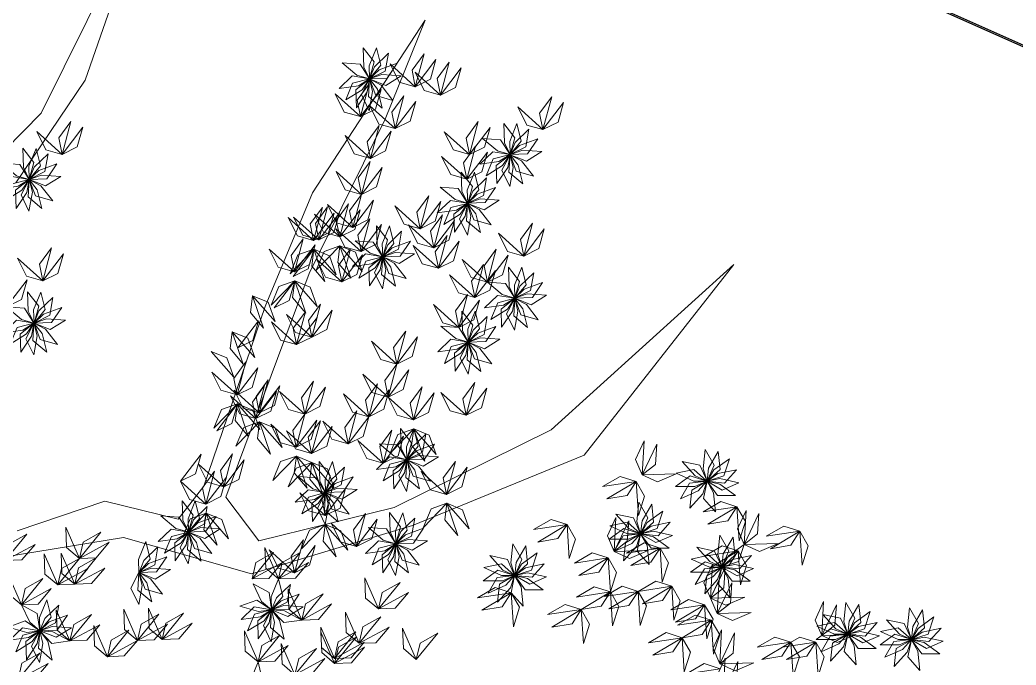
# Model space of a CAD drawing. Header units: inches. Extents: x -173 to 14008, y -3334 to 10368.
# Drawn here: x 12368.6 to 12544.1, y 772.5 to 886.1 of the extents above; entities that cross this region are included whole.
import ezdxf

# ---------------------------------------------------------------- set-up
doc = ezdxf.new("R2010")
doc.units = ezdxf.units.IN
doc.header["$MEASUREMENT"] = 0
doc.layers.add('ARREDAMENTO', color=8, linetype='Continuous', lineweight=18)

msp = doc.modelspace()

# ---------------------------------------------------------------- linework, layer by layer
for points in [[(11367.7, -783.69), (13194.92, -1596.86), (14008.1, 230.36), (12180.87, 1043.54)], [(11367.83, -783.39), (13194.92, -1596.86), (14008.4, 230.23), (12181.31, 1043.7)]]:
    msp.add_lwpolyline(points, close=True)
at = {"layer": 'ARREDAMENTO', "linetype": 'Continuous', "lineweight": 0}
for points in [[(12367.9, 857.37), (12380.08, 875.47), (12387.73, 897.42), (12386.38, 914.18), (12384.52, 894.19), (12372.36, 869.64), (12362.73, 859.93)], [(12362.35, 790.94), (12386.83, 794.9), (12409.42, 788.54), (12437.76, 797.03), (12468.02, 809.4), (12494.33, 843.02), (12462.2, 813.89), (12434.53, 800.24), (12410.69, 794.35), (12404.86, 802.06), (12419.54, 841.45), (12432.97, 868.58), (12440, 886.02), (12420.13, 855.64), (12411.82, 835.62), (12400.98, 803.98), (12396.49, 798.16), (12383.58, 801.33), (12368.13, 796.12)]]:
    msp.add_lwpolyline(points, dxfattribs=at)
at = {"layer": 'ARREDAMENTO', "lineweight": 0}
for points in [[(12429.07, 881.19), (12429.19, 877.79), (12430.19, 875.71), (12431.02, 878.68), (12429.07, 881.19)], [(12431.4, 881.18), (12430.12, 878.01), (12430.19, 875.71), (12432.16, 878.09), (12431.4, 881.18)], [(12433.52, 880.21), (12431.07, 877.84), (12430.2, 875.71), (12432.96, 877.08), (12433.52, 880.21)], [(12438.25, 874.32), (12437.67, 877.23), (12439.8, 880.12), (12438.25, 874.32)], [(12438.25, 874.32), (12440.91, 875.65), (12441.88, 879.1), (12438.25, 874.32)], [(12425.36, 878.54), (12427.97, 876.35), (12430.18, 875.71), (12428.53, 878.31), (12425.36, 878.54)], [(12435.06, 878.47), (12431.86, 877.3), (12430.2, 875.7), (12433.28, 875.83), (12435.06, 878.47)], [(12438.25, 874.32), (12435.4, 875.13), (12433.8, 878.34), (12438.25, 874.32)], [(12442.68, 872.84), (12442.1, 875.75), (12444.22, 878.64), (12442.68, 872.84)], [(12442.68, 872.84), (12445.33, 874.17), (12446.31, 877.62), (12442.68, 872.84)], [(12424.84, 874.01), (12428.22, 874.49), (12430.18, 875.7), (12427.14, 876.22), (12424.84, 874.01)], [(12425.99, 871.99), (12428.88, 873.79), (12430.18, 875.7), (12427.19, 874.93), (12425.99, 871.99)], [(12427.87, 870.6), (12429.77, 873.43), (12430.18, 875.7), (12427.76, 873.78), (12427.87, 870.6)], [(12430.14, 870.1), (12430.73, 873.45), (12430.18, 875.69), (12428.75, 872.96), (12430.14, 870.1)], [(12432.43, 870.56), (12431.6, 873.87), (12430.19, 875.69), (12429.99, 872.61), (12432.43, 870.56)], [(12434.32, 871.92), (12432.22, 874.6), (12430.19, 875.69), (12431.27, 872.8), (12434.32, 871.92)], [(12435.77, 876.24), (12432.37, 876.48), (12430.2, 875.7), (12433.06, 874.56), (12435.77, 876.24)], [(12442.68, 872.84), (12439.83, 873.65), (12438.23, 876.86), (12442.68, 872.84)], [(12428.6, 869.05), (12428.02, 871.96), (12430.14, 874.85), (12428.6, 869.05)], [(12428.6, 869.05), (12431.26, 870.37), (12432.23, 873.82), (12428.6, 869.05)], [(12428.6, 869.05), (12425.75, 869.86), (12424.15, 873.07), (12428.6, 869.05)], [(12434.68, 866.94), (12434.1, 869.85), (12436.23, 872.74), (12434.68, 866.94)], [(12460.74, 866.77), (12460.15, 869.67), (12462.28, 872.56), (12460.74, 866.77)], [(12434.68, 866.94), (12431.83, 867.75), (12430.23, 870.96), (12434.68, 866.94)], [(12434.68, 866.94), (12437.34, 868.26), (12438.32, 871.72), (12434.68, 866.94)], [(12460.74, 866.77), (12457.88, 867.57), (12456.28, 870.78), (12460.74, 866.77)], [(12460.74, 866.77), (12463.39, 868.09), (12464.37, 871.54), (12460.74, 866.77)], [(12376.05, 862.4), (12375.47, 865.3), (12377.59, 868.19), (12376.05, 862.4)], [(12376.05, 862.4), (12378.71, 863.72), (12379.68, 867.17), (12376.05, 862.4)], [(12430.34, 861.7), (12429.76, 864.61), (12431.89, 867.5), (12430.34, 861.7)], [(12447.81, 862.37), (12447.22, 865.28), (12449.35, 868.17), (12447.81, 862.37)], [(12447.81, 862.37), (12450.46, 863.69), (12451.44, 867.15), (12447.81, 862.37)], [(12453.82, 867.85), (12453.94, 864.44), (12454.94, 862.37), (12455.77, 865.34), (12453.82, 867.85)], [(12456.15, 867.83), (12454.87, 864.67), (12454.94, 862.36), (12456.91, 864.74), (12456.15, 867.83)], [(12458.27, 866.86), (12455.82, 864.5), (12454.95, 862.36), (12457.71, 863.73), (12458.27, 866.86)], [(12376.05, 862.4), (12373.2, 863.2), (12371.6, 866.42), (12376.05, 862.4)], [(12430.34, 861.7), (12427.49, 862.51), (12425.89, 865.72), (12430.34, 861.7)], [(12430.34, 861.7), (12433, 863.02), (12433.97, 866.48), (12430.34, 861.7)], [(12447.81, 862.37), (12444.96, 863.18), (12443.36, 866.39), (12447.81, 862.37)], [(12450.11, 865.2), (12452.72, 863.01), (12454.93, 862.37), (12453.28, 864.97), (12450.11, 865.2)], [(12459.81, 865.12), (12456.61, 863.95), (12454.95, 862.36), (12458.03, 862.49), (12459.81, 865.12)], [(12369.13, 863.48), (12369.25, 860.08), (12370.26, 858), (12371.09, 860.97), (12369.13, 863.48)], [(12371.46, 863.46), (12370.19, 860.3), (12370.26, 858), (12372.23, 860.37), (12371.46, 863.46)], [(12447.33, 858.02), (12446.75, 860.93), (12448.87, 863.82), (12447.33, 858.02)], [(12373.59, 862.5), (12371.13, 860.13), (12370.26, 857.99), (12373.03, 859.37), (12373.59, 862.5)], [(12447.33, 858.02), (12444.48, 858.83), (12442.88, 862.04), (12447.33, 858.02)], [(12447.33, 858.02), (12449.98, 859.34), (12450.96, 862.8), (12447.33, 858.02)], [(12449.59, 860.67), (12452.97, 861.14), (12454.93, 862.36), (12451.89, 862.87), (12449.59, 860.67)], [(12450.74, 858.64), (12453.63, 860.45), (12454.93, 862.36), (12451.94, 861.59), (12450.74, 858.64)], [(12452.62, 857.26), (12454.52, 860.08), (12454.93, 862.35), (12452.51, 860.44), (12452.62, 857.26)], [(12454.89, 856.75), (12455.48, 860.11), (12454.93, 862.35), (12453.5, 859.62), (12454.89, 856.75)], [(12457.18, 857.22), (12456.35, 860.53), (12454.94, 862.35), (12454.74, 859.27), (12457.18, 857.22)], [(12459.07, 858.57), (12456.97, 861.26), (12454.94, 862.35), (12456.02, 859.46), (12459.07, 858.57)], [(12460.52, 862.9), (12457.12, 863.14), (12454.95, 862.35), (12457.81, 861.22), (12460.52, 862.9)], [(12365.42, 860.83), (12368.03, 858.64), (12370.25, 858), (12368.6, 860.6), (12365.42, 860.83)], [(12375.13, 860.75), (12371.93, 859.59), (12370.26, 857.99), (12373.35, 858.12), (12375.13, 860.75)], [(12428.78, 855.34), (12428.19, 858.25), (12430.32, 861.14), (12428.78, 855.34)], [(12428.78, 855.34), (12431.43, 856.66), (12432.41, 860.11), (12428.78, 855.34)], [(12364.91, 856.3), (12368.29, 856.78), (12370.25, 857.99), (12367.2, 858.51), (12364.91, 856.3)], [(12366.06, 854.27), (12368.95, 856.08), (12370.25, 857.99), (12367.26, 857.22), (12366.06, 854.27)], [(12367.93, 852.89), (12369.84, 855.71), (12370.25, 857.98), (12367.83, 856.07), (12367.93, 852.89)], [(12370.21, 852.39), (12370.8, 855.74), (12370.25, 857.98), (12368.82, 855.25), (12370.21, 852.39)], [(12372.49, 852.85), (12371.67, 856.16), (12370.25, 857.98), (12370.06, 854.9), (12372.49, 852.85)], [(12375.83, 858.53), (12372.43, 858.77), (12370.26, 857.99), (12373.13, 856.85), (12375.83, 858.53)], [(12374.39, 854.21), (12372.29, 856.89), (12370.26, 857.98), (12371.33, 855.09), (12374.39, 854.21)], [(12428.78, 855.34), (12425.92, 856.15), (12424.32, 859.36), (12428.78, 855.34)], [(12446.35, 859.28), (12446.47, 855.87), (12447.48, 853.79), (12448.31, 856.76), (12446.35, 859.28)], [(12448.69, 859.26), (12447.41, 856.1), (12447.48, 853.79), (12449.45, 856.17), (12448.69, 859.26)], [(12450.81, 858.29), (12448.36, 855.93), (12447.48, 853.79), (12450.25, 855.16), (12450.81, 858.29)], [(12442.64, 856.63), (12445.26, 854.44), (12447.47, 853.79), (12445.82, 856.4), (12442.64, 856.63)], [(12452.35, 856.55), (12449.15, 855.38), (12447.48, 853.79), (12450.57, 853.91), (12452.35, 856.55)], [(12427.23, 849.54), (12426.65, 852.45), (12428.78, 855.34), (12427.23, 849.54)], [(12439.12, 849.3), (12438.53, 852.21), (12440.66, 855.1), (12439.12, 849.3)], [(12453.05, 854.33), (12449.65, 854.56), (12447.48, 853.78), (12450.35, 852.65), (12453.05, 854.33)], [(12420.33, 847.25), (12419.75, 850.16), (12421.88, 853.05), (12420.33, 847.25)], [(12421.27, 847.34), (12420.69, 850.25), (12422.81, 853.14), (12421.27, 847.34)], [(12427.23, 849.54), (12424.38, 850.35), (12422.78, 853.56), (12427.23, 849.54)], [(12424.93, 847.87), (12424.34, 850.78), (12426.47, 853.67), (12424.93, 847.87)], [(12427.23, 849.54), (12429.89, 850.86), (12430.86, 854.32), (12427.23, 849.54)], [(12439.12, 849.3), (12436.26, 850.11), (12434.67, 853.32), (12439.12, 849.3)], [(12439.12, 849.3), (12441.77, 850.62), (12442.75, 854.08), (12439.12, 849.3)], [(12442.13, 852.1), (12445.51, 852.57), (12447.47, 853.79), (12444.43, 854.3), (12442.13, 852.1)], [(12443.28, 850.07), (12446.17, 851.88), (12447.47, 853.78), (12444.48, 853.02), (12443.28, 850.07)], [(12445.15, 848.68), (12447.06, 851.51), (12447.47, 853.78), (12445.05, 851.86), (12445.15, 848.68)], [(12447.43, 848.18), (12448.02, 851.54), (12447.47, 853.78), (12446.04, 851.04), (12447.43, 848.18)], [(12449.71, 848.65), (12448.89, 851.95), (12447.47, 853.78), (12447.28, 850.7), (12449.71, 848.65)], [(12451.61, 850), (12449.51, 852.69), (12447.48, 853.78), (12448.55, 850.89), (12451.61, 850)], [(12420.33, 847.25), (12417.48, 848.06), (12415.88, 851.27), (12420.33, 847.25)], [(12421.27, 847.34), (12418.42, 848.15), (12416.82, 851.36), (12421.27, 847.34)], [(12420.33, 847.25), (12422.99, 848.57), (12423.96, 852.02), (12420.33, 847.25)], [(12424.93, 847.87), (12422.08, 848.68), (12420.48, 851.89), (12424.93, 847.87)], [(12421.27, 847.34), (12423.92, 848.66), (12424.9, 852.11), (12421.27, 847.34)], [(12424.93, 847.87), (12427.58, 849.19), (12428.56, 852.65), (12424.93, 847.87)], [(12428.69, 845.27), (12428.11, 848.18), (12430.24, 851.07), (12428.69, 845.27)], [(12441.51, 845.97), (12440.92, 848.87), (12443.05, 851.76), (12441.51, 845.97)], [(12428.69, 845.27), (12425.84, 846.08), (12424.24, 849.29), (12428.69, 845.27)], [(12428.69, 845.27), (12431.35, 846.59), (12432.32, 850.05), (12428.69, 845.27)], [(12431.39, 849.84), (12431.51, 846.44), (12432.51, 844.36), (12433.34, 847.33), (12431.39, 849.84)], [(12433.72, 849.82), (12432.44, 846.66), (12432.51, 844.36), (12434.48, 846.73), (12433.72, 849.82)], [(12441.51, 845.97), (12438.65, 846.77), (12437.05, 849.99), (12441.51, 845.97)], [(12441.51, 845.97), (12444.16, 847.29), (12445.14, 850.74), (12441.51, 845.97)], [(12457.34, 844.5), (12456.75, 847.4), (12458.88, 850.29), (12457.34, 844.5)], [(12457.34, 844.5), (12459.99, 845.82), (12460.97, 849.27), (12457.34, 844.5)], [(12416.97, 841.71), (12416.39, 844.62), (12418.51, 847.51), (12416.97, 841.71)], [(12416.97, 841.71), (12416.39, 844.62), (12418.51, 847.51), (12416.97, 841.71)], [(12435.84, 848.86), (12433.39, 846.49), (12432.52, 844.35), (12435.28, 845.73), (12435.84, 848.86)], [(12442.33, 842.34), (12441.74, 845.25), (12443.87, 848.14), (12442.33, 842.34)], [(12457.34, 844.5), (12454.49, 845.3), (12452.89, 848.52), (12457.34, 844.5)], [(12372.65, 840.13), (12372.07, 843.04), (12374.2, 845.93), (12372.65, 840.13)], [(12416.97, 841.71), (12414.12, 842.52), (12412.52, 845.73), (12416.97, 841.71)], [(12416.97, 841.71), (12414.12, 842.52), (12412.52, 845.73), (12416.97, 841.71)], [(12420.39, 845.68), (12417.59, 844.69), (12416.21, 841.38), (12420.39, 845.68)], [(12416.76, 840.91), (12419.41, 842.23), (12420.39, 845.68), (12416.76, 840.91)], [(12416.97, 841.71), (12419.62, 843.03), (12420.6, 846.48), (12416.97, 841.71)], [(12416.97, 841.71), (12419.62, 843.03), (12420.6, 846.48), (12416.97, 841.71)], [(12420.39, 845.68), (12420, 842.74), (12422.31, 840), (12420.39, 845.68)], [(12420.39, 845.68), (12423.12, 844.54), (12424.33, 841.16), (12420.39, 845.68)], [(12424.98, 846.31), (12422.19, 845.31), (12420.81, 842), (12424.98, 846.31)], [(12424.98, 846.31), (12424.59, 843.37), (12426.91, 840.63), (12424.98, 846.31)], [(12425.3, 839.94), (12424.72, 842.85), (12426.84, 845.74), (12425.3, 839.94)], [(12424.98, 846.31), (12427.72, 845.17), (12428.92, 841.79), (12424.98, 846.31)], [(12427.68, 847.19), (12430.29, 845), (12432.5, 844.36), (12430.85, 846.96), (12427.68, 847.19)], [(12437.38, 847.11), (12434.18, 845.95), (12432.52, 844.35), (12435.6, 844.48), (12437.38, 847.11)], [(12442.33, 842.34), (12439.47, 843.15), (12437.87, 846.36), (12442.33, 842.34)], [(12442.33, 842.34), (12444.98, 843.66), (12445.96, 847.12), (12442.33, 842.34)], [(12450.95, 839.89), (12450.36, 842.8), (12452.49, 845.69), (12450.95, 839.89)], [(12372.65, 840.13), (12369.8, 840.94), (12368.2, 844.15), (12372.65, 840.13)], [(12372.65, 840.13), (12375.31, 841.45), (12376.28, 844.9), (12372.65, 840.13)], [(12425.3, 839.94), (12422.45, 840.75), (12420.85, 843.96), (12425.3, 839.94)], [(12425.3, 839.94), (12427.96, 841.26), (12428.93, 844.71), (12425.3, 839.94)], [(12427.16, 842.66), (12430.54, 843.14), (12432.5, 844.35), (12429.46, 844.87), (12427.16, 842.66)], [(12428.31, 840.63), (12431.2, 842.44), (12432.5, 844.35), (12429.51, 843.58), (12428.31, 840.63)], [(12430.19, 839.25), (12432.09, 842.07), (12432.5, 844.34), (12430.08, 842.43), (12430.19, 839.25)], [(12432.46, 838.75), (12433.05, 842.1), (12432.5, 844.34), (12431.07, 841.61), (12432.46, 838.75)], [(12434.75, 839.21), (12433.92, 842.52), (12432.51, 844.34), (12432.31, 841.26), (12434.75, 839.21)], [(12436.64, 840.57), (12434.54, 843.25), (12432.51, 844.34), (12433.59, 841.45), (12436.64, 840.57)], [(12438.09, 844.89), (12434.69, 845.13), (12432.52, 844.35), (12435.38, 843.21), (12438.09, 844.89)], [(12450.95, 839.89), (12448.09, 840.7), (12446.49, 843.91), (12450.95, 839.89)], [(12450.95, 839.89), (12453.6, 841.21), (12454.58, 844.67), (12450.95, 839.89)], [(12448.73, 837.19), (12448.14, 840.1), (12450.27, 842.99), (12448.73, 837.19)], [(12454.66, 842.54), (12454.78, 839.14), (12455.78, 837.06), (12456.61, 840.03), (12454.66, 842.54)], [(12456.99, 842.52), (12455.71, 839.36), (12455.78, 837.06), (12457.75, 839.43), (12456.99, 842.52)], [(12448.73, 837.19), (12445.88, 838), (12444.28, 841.21), (12448.73, 837.19)], [(12448.73, 837.19), (12451.38, 838.51), (12452.36, 841.96), (12448.73, 837.19)], [(12459.11, 841.56), (12456.66, 839.19), (12455.78, 837.06), (12458.55, 838.43), (12459.11, 841.56)], [(12366.26, 835.53), (12368.92, 836.85), (12369.89, 840.3), (12366.26, 835.53)], [(12417.02, 840.14), (12414.23, 839.15), (12412.85, 835.84), (12417.02, 840.14)], [(12413.39, 835.37), (12416.05, 836.69), (12417.02, 840.14), (12413.39, 835.37)], [(12417.02, 840.14), (12416.63, 837.21), (12418.95, 834.46), (12417.02, 840.14)], [(12417.02, 840.14), (12419.76, 839), (12420.96, 835.62), (12417.02, 840.14)], [(12450.95, 839.89), (12453.56, 837.7), (12455.77, 837.06), (12454.12, 839.66), (12450.95, 839.89)], [(12460.65, 839.81), (12457.45, 838.65), (12455.79, 837.05), (12458.87, 837.18), (12460.65, 839.81)], [(12369.97, 838.18), (12370.09, 834.77), (12371.1, 832.69), (12371.93, 835.66), (12369.97, 838.18)], [(12372.3, 838.16), (12371.03, 835), (12371.1, 832.69), (12373.06, 835.07), (12372.3, 838.16)], [(12374.42, 837.19), (12371.97, 834.82), (12371.1, 832.69), (12373.86, 834.06), (12374.42, 837.19)], [(12409.6, 837.5), (12409.21, 834.56), (12411.52, 831.82), (12409.6, 837.5)], [(12409.6, 837.5), (12412.33, 836.36), (12413.54, 832.98), (12409.6, 837.5)], [(12445.92, 831.93), (12445.34, 834.84), (12447.47, 837.73), (12445.92, 831.93)], [(12450.43, 835.36), (12453.81, 835.84), (12455.77, 837.05), (12452.73, 837.57), (12450.43, 835.36)], [(12451.58, 833.34), (12454.47, 835.14), (12455.77, 837.05), (12452.78, 836.28), (12451.58, 833.34)], [(12453.46, 831.95), (12455.36, 834.78), (12455.77, 837.05), (12453.35, 835.13), (12453.46, 831.95)], [(12455.73, 831.45), (12456.32, 834.8), (12455.77, 837.04), (12454.34, 834.31), (12455.73, 831.45)], [(12458.01, 831.91), (12457.19, 835.22), (12455.78, 837.04), (12455.58, 833.96), (12458.01, 831.91)], [(12459.91, 833.27), (12457.81, 835.95), (12455.78, 837.04), (12456.85, 834.15), (12459.91, 833.27)], [(12461.36, 837.59), (12457.96, 837.83), (12455.79, 837.05), (12458.65, 835.91), (12461.36, 837.59)], [(12366.26, 835.53), (12368.87, 833.34), (12371.09, 832.69), (12369.44, 835.3), (12366.26, 835.53)], [(12375.97, 835.45), (12372.77, 834.28), (12371.1, 832.68), (12374.18, 832.81), (12375.97, 835.45)], [(12420, 830.21), (12419.42, 833.12), (12421.54, 836.01), (12420, 830.21)], [(12445.92, 831.93), (12443.07, 832.74), (12441.47, 835.95), (12445.92, 831.93)], [(12445.92, 831.93), (12448.58, 833.25), (12449.55, 836.71), (12445.92, 831.93)], [(12376.67, 833.22), (12373.27, 833.46), (12371.1, 832.68), (12373.97, 831.55), (12376.67, 833.22)], [(12420, 830.21), (12417.15, 831.02), (12415.55, 834.23), (12420, 830.21)], [(12417.35, 828.89), (12416.76, 831.8), (12418.89, 834.69), (12417.35, 828.89)], [(12417.35, 828.89), (12420, 830.21), (12420.98, 833.67), (12417.35, 828.89)], [(12420, 830.21), (12422.66, 831.54), (12423.63, 834.99), (12420, 830.21)], [(12446.46, 834.81), (12446.58, 831.4), (12447.58, 829.33), (12448.41, 832.3), (12446.46, 834.81)], [(12448.79, 834.79), (12447.51, 831.63), (12447.59, 829.33), (12449.55, 831.7), (12448.79, 834.79)], [(12450.91, 833.83), (12448.46, 831.46), (12447.59, 829.32), (12450.35, 830.69), (12450.91, 833.83)], [(12365.75, 831), (12369.12, 831.47), (12371.08, 832.69), (12368.04, 833.2), (12365.75, 831)], [(12366.9, 828.97), (12369.79, 830.77), (12371.08, 832.68), (12368.1, 831.92), (12366.9, 828.97)], [(12368.77, 827.58), (12370.68, 830.41), (12371.09, 832.68), (12368.67, 830.76), (12368.77, 827.58)], [(12371.05, 827.08), (12371.64, 830.44), (12371.09, 832.68), (12369.66, 829.94), (12371.05, 827.08)], [(12373.33, 827.55), (12372.51, 830.85), (12371.09, 832.68), (12370.9, 829.6), (12373.33, 827.55)], [(12375.23, 828.9), (12373.13, 831.59), (12371.1, 832.68), (12372.17, 829.79), (12375.23, 828.9)], [(12406.98, 828.32), (12409.64, 829.64), (12410.61, 833.1), (12406.98, 828.32)], [(12417.35, 828.89), (12414.5, 829.7), (12412.9, 832.91), (12417.35, 828.89)], [(12442.75, 832.16), (12445.36, 829.97), (12447.58, 829.33), (12445.92, 831.93), (12442.75, 832.16)], [(12452.46, 832.08), (12449.25, 830.92), (12447.59, 829.32), (12450.67, 829.45), (12452.46, 832.08)], [(12406.02, 831.16), (12405.63, 828.22), (12407.94, 825.48), (12406.02, 831.16)], [(12406.02, 831.16), (12408.75, 830.02), (12409.96, 826.64), (12406.02, 831.16)], [(12435.02, 825.46), (12434.43, 828.37), (12436.56, 831.26), (12435.02, 825.46)], [(12435.02, 825.46), (12437.67, 826.79), (12438.65, 830.24), (12435.02, 825.46)], [(12453.16, 829.86), (12449.76, 830.1), (12447.59, 829.32), (12450.46, 828.18), (12453.16, 829.86)], [(12435.02, 825.46), (12432.16, 826.27), (12430.56, 829.48), (12435.02, 825.46)], [(12442.24, 827.63), (12445.61, 828.11), (12447.57, 829.32), (12444.53, 829.84), (12442.24, 827.63)], [(12443.39, 825.6), (12446.28, 827.41), (12447.57, 829.32), (12444.58, 828.55), (12443.39, 825.6)], [(12445.26, 824.22), (12447.17, 827.04), (12447.57, 829.31), (12445.16, 827.4), (12445.26, 824.22)], [(12447.54, 823.71), (12448.13, 827.07), (12447.58, 829.31), (12446.15, 826.58), (12447.54, 823.71)], [(12449.82, 824.18), (12448.99, 827.49), (12447.58, 829.31), (12447.39, 826.23), (12449.82, 824.18)], [(12451.72, 825.53), (12449.62, 828.22), (12447.58, 829.31), (12448.66, 826.42), (12451.72, 825.53)], [(12402.32, 827.71), (12405.06, 826.57), (12406.26, 823.19), (12402.32, 827.71)], [(12406.86, 820.05), (12406.28, 822.95), (12408.41, 825.84), (12406.86, 820.05)], [(12406.86, 820.05), (12409.52, 821.37), (12410.49, 824.82), (12406.86, 820.05)], [(12433.47, 819.67), (12432.89, 822.57), (12435.02, 825.46), (12433.47, 819.67)], [(12406.86, 820.05), (12404.01, 820.85), (12402.41, 824.07), (12406.86, 820.05)], [(12433.47, 819.67), (12430.62, 820.48), (12429.02, 823.69), (12433.47, 819.67)], [(12433.47, 819.67), (12436.13, 820.99), (12437.1, 824.44), (12433.47, 819.67)], [(12410.17, 815.88), (12409.59, 818.79), (12411.71, 821.68), (12410.17, 815.88)], [(12410.78, 816.87), (12410.2, 819.78), (12412.32, 822.67), (12410.78, 816.87)], [(12410.78, 816.87), (12413.44, 818.19), (12414.41, 821.64), (12410.78, 816.87)], [(12418.8, 816.65), (12418.21, 819.55), (12420.34, 822.44), (12418.8, 816.65)], [(12418.8, 816.65), (12421.45, 817.97), (12422.43, 821.42), (12418.8, 816.65)], [(12430.04, 816.19), (12429.45, 819.09), (12431.58, 821.98), (12430.04, 816.19)], [(12437.92, 815.65), (12437.34, 818.56), (12439.47, 821.45), (12437.92, 815.65)], [(12447.22, 816.45), (12446.64, 819.35), (12448.76, 822.24), (12447.22, 816.45)], [(12447.22, 816.45), (12449.88, 817.77), (12450.85, 821.22), (12447.22, 816.45)], [(12410.17, 815.88), (12407.32, 816.69), (12405.72, 819.9), (12410.17, 815.88)], [(12410.78, 816.87), (12407.93, 817.68), (12406.33, 820.89), (12410.78, 816.87)], [(12410.17, 815.88), (12412.83, 817.2), (12413.8, 820.66), (12410.17, 815.88)], [(12418.8, 816.65), (12415.94, 817.45), (12414.34, 820.66), (12418.8, 816.65)], [(12430.04, 816.19), (12427.18, 816.99), (12425.58, 820.21), (12430.04, 816.19)], [(12430.04, 816.19), (12432.69, 817.51), (12433.67, 820.96), (12430.04, 816.19)], [(12437.92, 815.65), (12435.07, 816.46), (12433.47, 819.67), (12437.92, 815.65)], [(12437.92, 815.65), (12440.58, 816.97), (12441.56, 820.42), (12437.92, 815.65)], [(12447.22, 816.45), (12444.37, 817.25), (12442.77, 820.47), (12447.22, 816.45)], [(12406.92, 818.48), (12404.12, 817.49), (12402.74, 814.17), (12406.92, 818.48)], [(12403.28, 813.71), (12405.94, 815.03), (12406.92, 818.48), (12403.28, 813.71)], [(12406.92, 818.48), (12406.53, 815.54), (12408.84, 812.8), (12406.92, 818.48)], [(12406.92, 818.48), (12409.65, 817.34), (12410.86, 813.96), (12406.92, 818.48)], [(12417.25, 810.85), (12416.67, 813.76), (12418.8, 816.65), (12417.25, 810.85)], [(12426.4, 811.41), (12425.82, 814.32), (12427.95, 817.21), (12426.4, 811.41)], [(12426.4, 811.41), (12429.06, 812.73), (12430.04, 816.19), (12426.4, 811.41)], [(12410.83, 815.3), (12408.04, 814.31), (12406.66, 811), (12410.83, 815.3)], [(12410.83, 815.3), (12410.44, 812.36), (12412.76, 809.62), (12410.83, 815.3)], [(12410.83, 815.3), (12413.57, 814.16), (12414.78, 810.78), (12410.83, 815.3)], [(12417.25, 810.85), (12414.4, 811.66), (12412.8, 814.87), (12417.25, 810.85)], [(12417.25, 810.85), (12419.91, 812.17), (12420.88, 815.62), (12417.25, 810.85)], [(12419.99, 809.71), (12419.4, 812.61), (12421.53, 815.5), (12419.99, 809.71)], [(12419.99, 809.71), (12422.64, 811.03), (12423.62, 814.48), (12419.99, 809.71)], [(12426.4, 811.41), (12423.55, 812.22), (12421.95, 815.43), (12426.4, 811.41)], [(12437.98, 814.08), (12435.18, 813.09), (12433.8, 809.77), (12437.98, 814.08)], [(12435.65, 814.1), (12435.77, 810.69), (12436.77, 808.62), (12437.6, 811.59), (12435.65, 814.1)], [(12437.98, 814.08), (12436.7, 810.92), (12436.77, 808.62), (12438.74, 810.99), (12437.98, 814.08)], [(12437.98, 814.08), (12437.59, 811.14), (12439.9, 808.4), (12437.98, 814.08)], [(12437.98, 814.08), (12440.71, 812.94), (12441.92, 809.56), (12437.98, 814.08)], [(12419.99, 809.71), (12417.14, 810.52), (12415.54, 813.73), (12419.99, 809.71)], [(12432.57, 808.02), (12431.99, 810.93), (12434.11, 813.82), (12432.57, 808.02)], [(12432.57, 808.02), (12435.22, 809.34), (12436.2, 812.8), (12432.57, 808.02)], [(12440.1, 813.12), (12437.65, 810.75), (12436.78, 808.61), (12439.54, 809.98), (12440.1, 813.12)], [(12432.57, 808.02), (12429.72, 808.83), (12428.12, 812.04), (12432.57, 808.02)], [(12431.94, 811.45), (12434.55, 809.26), (12436.76, 808.62), (12435.11, 811.22), (12431.94, 811.45)], [(12441.64, 811.37), (12438.44, 810.21), (12436.78, 808.61), (12439.86, 808.74), (12441.64, 811.37)], [(12478.21, 805.96), (12477.04, 808.68), (12478.53, 811.95), (12478.21, 805.96)], [(12478.21, 805.96), (12480.53, 807.8), (12480.78, 811.38), (12478.21, 805.96)], [(12396.91, 804.82), (12399.56, 806.14), (12400.54, 809.59), (12396.91, 804.82)], [(12404.5, 803.85), (12403.92, 806.75), (12406.05, 809.64), (12404.5, 803.85)], [(12417.31, 809.28), (12414.51, 808.29), (12413.13, 804.98), (12417.31, 809.28)], [(12417.31, 809.28), (12416.92, 806.34), (12419.23, 803.6), (12417.31, 809.28)], [(12417.31, 809.28), (12420.04, 808.14), (12421.25, 804.76), (12417.31, 809.28)], [(12431.42, 806.92), (12434.8, 807.4), (12436.76, 808.61), (12433.72, 809.13), (12431.42, 806.92)], [(12442.35, 809.15), (12438.95, 809.39), (12436.78, 808.61), (12439.64, 807.47), (12442.35, 809.15)], [(12489.3, 810.42), (12488.93, 807.03), (12489.63, 804.83), (12490.88, 807.66), (12489.3, 810.42)], [(12491.6, 810.07), (12489.89, 807.12), (12489.64, 804.83), (12491.92, 806.9), (12491.6, 810.07)], [(12493.57, 808.81), (12490.8, 806.82), (12489.64, 804.83), (12492.57, 805.79), (12493.57, 808.81)], [(12404.5, 803.85), (12401.65, 804.65), (12400.05, 807.87), (12404.5, 803.85)], [(12404.5, 803.85), (12407.16, 805.17), (12408.13, 808.62), (12404.5, 803.85)], [(12420.04, 808.14), (12417.25, 807.15), (12415.87, 803.83), (12420.04, 808.14)], [(12420.04, 808.14), (12419.65, 805.2), (12421.97, 802.46), (12420.04, 808.14)], [(12420.04, 808.14), (12422.78, 807), (12423.98, 803.62), (12420.04, 808.14)], [(12421.32, 808.32), (12421.44, 804.92), (12422.45, 802.84), (12423.28, 805.81), (12421.32, 808.32)], [(12423.65, 808.3), (12422.38, 805.14), (12422.45, 802.84), (12424.42, 805.22), (12423.65, 808.3)], [(12425.77, 807.34), (12423.32, 804.97), (12422.45, 802.84), (12425.21, 804.21), (12425.77, 807.34)], [(12432.57, 804.89), (12435.46, 806.7), (12436.76, 808.61), (12433.77, 807.84), (12432.57, 804.89)], [(12434.45, 803.51), (12436.35, 806.33), (12436.76, 808.6), (12434.34, 806.69), (12434.45, 803.51)], [(12436.72, 803), (12437.31, 806.36), (12436.76, 808.6), (12435.33, 805.87), (12436.72, 803)], [(12439.01, 803.47), (12438.18, 806.78), (12436.77, 808.6), (12436.57, 805.52), (12439.01, 803.47)], [(12440.9, 804.83), (12438.8, 807.51), (12436.77, 808.6), (12437.85, 805.71), (12440.9, 804.83)], [(12443.77, 802.53), (12443.18, 805.43), (12445.31, 808.32), (12443.77, 802.53)], [(12443.77, 802.53), (12446.42, 803.85), (12447.4, 807.3), (12443.77, 802.53)], [(12485.25, 808.32), (12487.53, 805.78), (12489.63, 804.83), (12488.36, 807.64), (12485.25, 808.32)], [(12401.36, 800.8), (12400.78, 803.7), (12402.9, 806.59), (12401.36, 800.8)], [(12401.36, 800.8), (12404.01, 802.12), (12404.99, 805.57), (12401.36, 800.8)], [(12417.61, 805.67), (12420.22, 803.48), (12422.44, 802.84), (12420.79, 805.44), (12417.61, 805.67)], [(12427.32, 805.59), (12424.12, 804.43), (12422.45, 802.83), (12425.53, 802.96), (12427.32, 805.59)], [(12443.77, 802.53), (12440.91, 803.33), (12439.31, 806.55), (12443.77, 802.53)], [(12477.15, 804.8), (12474.33, 805.7), (12471.22, 803.9), (12477.15, 804.8)], [(12478.21, 805.96), (12480.9, 804.73), (12484.2, 806.14), (12478.21, 805.96)], [(12484.1, 803.91), (12487.51, 803.9), (12489.62, 804.83), (12486.68, 805.77), (12484.1, 803.91)], [(12484.21, 806.24), (12487.32, 804.84), (12489.62, 804.83), (12487.32, 806.88), (12484.21, 806.24)], [(12494.85, 806.87), (12491.51, 806.17), (12489.64, 804.82), (12492.71, 804.51), (12494.85, 806.87)], [(12401.36, 800.8), (12398.51, 801.61), (12396.91, 804.82), (12401.36, 800.8)], [(12422.35, 798.79), (12421.76, 801.7), (12423.89, 804.59), (12422.35, 798.79)], [(12422.35, 798.79), (12425, 800.12), (12425.98, 803.57), (12422.35, 798.79)], [(12428.02, 803.37), (12424.62, 803.61), (12422.45, 802.83), (12425.32, 801.69), (12428.02, 803.37)], [(12477.15, 804.8), (12475.55, 802.31), (12472.01, 801.72), (12477.15, 804.8)], [(12477.15, 804.8), (12478.64, 802.23), (12477.55, 798.81), (12477.15, 804.8)], [(12484.95, 801.74), (12488.07, 803.12), (12489.62, 804.82), (12486.56, 804.49), (12484.95, 801.74)], [(12486.61, 800.1), (12488.9, 802.63), (12489.62, 804.82), (12486.96, 803.27), (12486.61, 800.1)], [(12491.12, 799.42), (12490.77, 802.81), (12489.63, 804.82), (12489, 801.8), (12491.12, 799.42)], [(12495.23, 804.57), (12491.9, 805.29), (12489.64, 804.82), (12492.32, 803.29), (12495.23, 804.57)], [(12494.64, 802.31), (12491.89, 804.32), (12489.64, 804.82), (12491.46, 802.33), (12494.64, 802.31)], [(12417.1, 801.14), (12420.47, 801.62), (12422.43, 802.83), (12419.39, 803.35), (12417.1, 801.14)], [(12422.35, 798.79), (12419.49, 799.6), (12417.89, 802.81), (12422.35, 798.79)], [(12418.25, 799.12), (12421.14, 800.92), (12422.43, 802.83), (12419.45, 802.06), (12418.25, 799.12)], [(12420.12, 797.73), (12422.03, 800.56), (12422.44, 802.83), (12420.02, 800.91), (12420.12, 797.73)], [(12422.4, 797.23), (12422.99, 800.58), (12422.44, 802.82), (12421.01, 800.09), (12422.4, 797.23)], [(12424.68, 797.69), (12423.86, 801), (12422.44, 802.82), (12422.25, 799.74), (12424.68, 797.69)], [(12426.58, 799.05), (12424.48, 801.73), (12422.45, 802.82), (12423.52, 799.93), (12426.58, 799.05)], [(12397.17, 801.38), (12397.29, 797.97), (12398.29, 795.9), (12399.12, 798.87), (12397.17, 801.38)], [(12399.5, 801.36), (12398.22, 798.2), (12398.3, 795.9), (12400.26, 798.27), (12399.5, 801.36)], [(12401.62, 800.4), (12399.17, 798.03), (12398.3, 795.89), (12401.06, 797.26), (12401.62, 800.4)], [(12443.82, 800.96), (12441.03, 799.97), (12439.64, 796.65), (12443.82, 800.96)], [(12443.82, 800.96), (12443.43, 798.02), (12445.74, 795.28), (12443.82, 800.96)], [(12443.82, 800.96), (12446.55, 799.82), (12447.76, 796.44), (12443.82, 800.96)], [(12477.61, 801.16), (12477.24, 797.77), (12477.94, 795.57), (12479.18, 798.39), (12477.61, 801.16)], [(12479.91, 800.81), (12478.2, 797.86), (12477.94, 795.57), (12480.23, 797.64), (12479.91, 800.81)], [(12494.9, 800.34), (12492.08, 801.24), (12488.97, 799.44), (12494.9, 800.34)], [(12494.9, 800.34), (12493.3, 797.85), (12489.76, 797.25), (12494.9, 800.34)], [(12494.9, 800.34), (12496.39, 797.77), (12495.3, 794.35), (12494.9, 800.34)], [(12393.46, 798.73), (12396.07, 796.54), (12398.29, 795.9), (12396.63, 798.5), (12393.46, 798.73)], [(12401.41, 799.23), (12398.62, 798.24), (12397.24, 794.92), (12401.41, 799.23)], [(12403.17, 798.65), (12399.96, 797.49), (12398.3, 795.89), (12401.38, 796.02), (12403.17, 798.65)], [(12401.41, 799.23), (12401.02, 796.29), (12403.34, 793.55), (12401.41, 799.23)], [(12401.41, 799.23), (12404.15, 798.09), (12405.35, 794.71), (12401.41, 799.23)], [(12427.92, 793.36), (12427.34, 796.27), (12429.47, 799.16), (12427.92, 793.36)], [(12433.71, 799.31), (12433.83, 795.9), (12434.83, 793.83), (12435.66, 796.8), (12433.71, 799.31)], [(12436.04, 799.29), (12434.76, 796.13), (12434.84, 793.82), (12436.8, 796.2), (12436.04, 799.29)], [(12438.16, 798.32), (12435.71, 795.96), (12434.84, 793.82), (12437.6, 795.19), (12438.16, 798.32)], [(12473.26, 792.48), (12472.09, 795.2), (12473.58, 798.47), (12473.26, 792.48)], [(12473.56, 799.06), (12475.83, 796.52), (12477.93, 795.57), (12476.67, 798.38), (12473.56, 799.06)], [(12481.87, 799.55), (12479.11, 797.55), (12477.95, 795.56), (12480.87, 796.53), (12481.87, 799.55)], [(12496.18, 793.72), (12495.01, 796.44), (12496.5, 799.71), (12496.18, 793.72)], [(12496.18, 793.72), (12498.5, 795.55), (12498.75, 799.13), (12496.18, 793.72)], [(12379.09, 791.23), (12376.82, 793.14), (12376.68, 796.72), (12379.09, 791.23)], [(12403.87, 796.43), (12400.47, 796.67), (12398.3, 795.89), (12401.17, 794.75), (12403.87, 796.43)], [(12422.4, 797.23), (12419.61, 796.23), (12418.22, 792.92), (12422.4, 797.23)], [(12422.4, 797.23), (12422.01, 794.29), (12424.32, 791.55), (12422.4, 797.23)], [(12422.4, 797.23), (12425.13, 796.09), (12426.34, 792.71), (12422.4, 797.23)], [(12427.92, 793.36), (12425.07, 794.17), (12423.47, 797.38), (12427.92, 793.36)], [(12427.92, 793.36), (12430.58, 794.69), (12431.56, 798.14), (12427.92, 793.36)], [(12430, 796.66), (12432.61, 794.47), (12434.83, 793.82), (12433.17, 796.43), (12430, 796.66)], [(12439.71, 796.58), (12436.5, 795.41), (12434.84, 793.82), (12437.92, 793.95), (12439.71, 796.58)], [(12464.98, 797.22), (12462.15, 798.12), (12459.05, 796.32), (12464.98, 797.22)], [(12464.98, 797.22), (12463.37, 794.73), (12459.83, 794.13), (12464.98, 797.22)], [(12464.98, 797.22), (12466.46, 794.65), (12465.37, 791.23), (12464.98, 797.22)], [(12472.51, 796.98), (12475.62, 795.58), (12477.93, 795.57), (12475.63, 797.62), (12472.51, 796.98)], [(12473.26, 792.48), (12475.58, 794.31), (12475.83, 797.89), (12473.26, 792.48)], [(12483.16, 797.6), (12479.82, 796.9), (12477.95, 795.56), (12481.01, 795.25), (12483.16, 797.6)], [(12505.97, 796.05), (12503.15, 796.95), (12500.04, 795.15), (12505.97, 796.05)], [(12366.02, 790.86), (12366.68, 793.75), (12369.81, 795.51), (12366.02, 790.86)], [(12379.09, 791.23), (12379.75, 794.12), (12382.88, 795.88), (12379.09, 791.23)], [(12392.95, 794.2), (12396.32, 794.67), (12398.28, 795.89), (12395.24, 796.4), (12392.95, 794.2)], [(12394.09, 792.17), (12396.99, 793.98), (12398.28, 795.89), (12395.29, 795.12), (12394.09, 792.17)], [(12395.97, 790.79), (12397.88, 793.61), (12398.28, 795.88), (12395.87, 793.97), (12395.97, 790.79)], [(12398.24, 790.28), (12398.84, 793.64), (12398.29, 795.88), (12396.86, 793.15), (12398.24, 790.28)], [(12400.53, 790.75), (12399.7, 794.06), (12398.29, 795.88), (12398.1, 792.8), (12400.53, 790.75)], [(12402.43, 792.1), (12400.33, 794.79), (12398.29, 795.88), (12399.37, 792.99), (12402.43, 792.1)], [(12472.41, 794.65), (12475.82, 794.64), (12477.93, 795.56), (12474.99, 796.5), (12472.41, 794.65)], [(12473.26, 792.48), (12476.37, 793.85), (12477.93, 795.56), (12474.86, 795.22), (12473.26, 792.48)], [(12474.92, 790.84), (12477.2, 793.37), (12477.93, 795.56), (12475.26, 794), (12474.92, 790.84)], [(12479.42, 790.16), (12479.08, 793.55), (12477.93, 795.55), (12477.31, 792.53), (12479.42, 790.16)], [(12483.54, 795.3), (12480.2, 796.02), (12477.94, 795.56), (12480.62, 794.03), (12483.54, 795.3)], [(12482.95, 793.05), (12480.2, 795.06), (12477.94, 795.55), (12479.77, 793.07), (12482.95, 793.05)], [(12491.91, 795.32), (12491.54, 791.93), (12492.24, 789.74), (12493.48, 792.56), (12491.91, 795.32)], [(12494.21, 794.97), (12492.5, 792.03), (12492.24, 789.73), (12494.53, 791.81), (12494.21, 794.97)], [(12505.97, 796.05), (12504.37, 793.55), (12500.83, 792.96), (12505.97, 796.05)], [(12505.97, 796.05), (12507.46, 793.48), (12506.37, 790.06), (12505.97, 796.05)], [(12366.02, 790.86), (12368.98, 790.98), (12371.29, 793.72), (12366.02, 790.86)], [(12379.09, 791.23), (12382.05, 791.34), (12384.36, 794.09), (12379.09, 791.23)], [(12390.79, 794.22), (12389.51, 791.06), (12389.58, 788.76), (12391.55, 791.13), (12390.79, 794.22)], [(12392.91, 793.26), (12390.46, 790.89), (12389.59, 788.76), (12392.35, 790.13), (12392.91, 793.26)], [(12414.17, 787.64), (12411.9, 789.55), (12411.76, 793.14), (12414.17, 787.64)], [(12416.99, 788.73), (12416.41, 791.64), (12418.53, 794.53), (12416.99, 788.73)], [(12416.99, 788.73), (12419.64, 790.05), (12420.62, 793.51), (12416.99, 788.73)], [(12429.49, 792.13), (12432.86, 792.6), (12434.82, 793.82), (12431.78, 794.33), (12429.49, 792.13)], [(12430.63, 790.1), (12433.52, 791.91), (12434.82, 793.82), (12431.83, 793.05), (12430.63, 790.1)], [(12432.51, 788.72), (12434.41, 791.54), (12434.82, 793.81), (12432.41, 791.9), (12432.51, 788.72)], [(12434.78, 788.21), (12435.38, 791.57), (12434.83, 793.81), (12433.4, 791.08), (12434.78, 788.21)], [(12437.07, 788.68), (12436.24, 791.99), (12434.83, 793.81), (12434.64, 790.73), (12437.07, 788.68)], [(12438.96, 790.03), (12436.87, 792.72), (12434.83, 793.81), (12435.91, 790.92), (12438.96, 790.03)], [(12440.41, 794.36), (12437.01, 794.6), (12434.84, 793.81), (12437.71, 792.68), (12440.41, 794.36)], [(12455.42, 793.83), (12455.06, 790.44), (12455.76, 788.24), (12457, 791.07), (12455.42, 793.83)], [(12457.73, 793.48), (12456.01, 790.53), (12455.76, 788.24), (12458.04, 790.31), (12457.73, 793.48)], [(12481.36, 793.06), (12478.53, 793.96), (12475.43, 792.16), (12481.36, 793.06)], [(12481.36, 793.06), (12479.75, 790.56), (12476.21, 789.97), (12481.36, 793.06)], [(12481.36, 793.06), (12482.84, 790.49), (12481.75, 787.07), (12481.36, 793.06)], [(12487.86, 793.23), (12490.13, 790.69), (12492.23, 789.74), (12490.97, 792.55), (12487.86, 793.23)], [(12495.12, 792.56), (12492.3, 793.46), (12489.19, 791.66), (12495.12, 792.56)], [(12496.18, 793.72), (12493.41, 791.72), (12492.25, 789.73), (12495.18, 790.7), (12496.18, 793.72)], [(12496.18, 793.72), (12498.87, 792.49), (12502.17, 793.9), (12496.18, 793.72)], [(12375.3, 786.58), (12373.03, 788.49), (12372.9, 792.07), (12375.3, 786.58)], [(12378.27, 786.69), (12376, 788.6), (12375.86, 792.19), (12378.27, 786.69)], [(12378.27, 786.69), (12378.93, 789.58), (12382.05, 791.34), (12378.27, 786.69)], [(12394.46, 791.51), (12391.25, 790.35), (12389.59, 788.75), (12392.67, 788.88), (12394.46, 791.51)], [(12409.5, 787.62), (12410.16, 790.51), (12413.28, 792.27), (12409.5, 787.62)], [(12416.99, 788.73), (12414.14, 789.54), (12412.54, 792.75), (12416.99, 788.73)], [(12414.17, 787.64), (12414.83, 790.53), (12417.96, 792.29), (12414.17, 787.64)], [(12451.37, 791.73), (12453.65, 789.19), (12455.75, 788.24), (12454.48, 791.05), (12451.37, 791.73)], [(12459.69, 792.22), (12456.93, 790.23), (12455.76, 788.24), (12458.69, 789.2), (12459.69, 792.22)], [(12472.2, 791.32), (12469.38, 792.22), (12466.27, 790.42), (12472.2, 791.32)], [(12472.2, 791.32), (12470.6, 788.82), (12467.06, 788.23), (12472.2, 791.32)], [(12472.2, 791.32), (12473.69, 788.75), (12472.6, 785.33), (12472.2, 791.32)], [(12473.26, 792.48), (12475.95, 791.25), (12479.25, 792.66), (12473.26, 792.48)], [(12486.81, 791.14), (12489.92, 789.75), (12492.23, 789.73), (12489.93, 791.79), (12486.81, 791.14)], [(12495.12, 792.56), (12493.52, 790.06), (12489.98, 789.47), (12495.12, 792.56)], [(12497.46, 791.77), (12494.12, 791.07), (12492.25, 789.73), (12495.32, 789.42), (12497.46, 791.77)], [(12495.12, 792.56), (12496.61, 789.99), (12495.52, 786.57), (12495.12, 792.56)], [(12375.3, 786.58), (12375.96, 789.47), (12379.09, 791.23), (12375.3, 786.58)], [(12378.27, 786.69), (12381.23, 786.81), (12383.54, 789.55), (12378.27, 786.69)], [(12395.16, 789.29), (12391.76, 789.53), (12389.59, 788.75), (12392.46, 787.61), (12395.16, 789.29)], [(12409.5, 787.62), (12412.46, 787.73), (12414.77, 790.48), (12409.5, 787.62)], [(12414.17, 787.64), (12417.13, 787.76), (12419.44, 790.5), (12414.17, 787.64)], [(12450.33, 789.65), (12453.44, 788.25), (12455.75, 788.24), (12453.44, 790.29), (12450.33, 789.65)], [(12460.97, 790.28), (12457.64, 789.58), (12455.76, 788.23), (12458.83, 787.92), (12460.97, 790.28)], [(12486.71, 788.81), (12490.12, 788.81), (12492.23, 789.73), (12489.29, 790.67), (12486.71, 788.81)], [(12487.56, 786.64), (12490.68, 788.02), (12492.23, 789.73), (12489.16, 789.39), (12487.56, 786.64)], [(12490.26, 784.25), (12489.09, 786.97), (12490.58, 790.23), (12490.26, 784.25)], [(12489.22, 785.01), (12491.5, 787.53), (12492.23, 789.72), (12489.57, 788.17), (12489.22, 785.01)], [(12490.26, 784.25), (12492.59, 786.08), (12492.84, 789.66), (12490.26, 784.25)], [(12493.72, 784.32), (12493.38, 787.71), (12492.24, 789.72), (12491.61, 786.7), (12493.72, 784.32)], [(12497.25, 787.22), (12494.5, 789.23), (12492.24, 789.72), (12494.07, 787.23), (12497.25, 787.22)], [(12497.84, 789.47), (12494.51, 790.19), (12492.25, 789.72), (12494.92, 788.19), (12497.84, 789.47)], [(12368.87, 783.08), (12366.6, 784.99), (12366.46, 788.57), (12368.87, 783.08)], [(12375.3, 786.58), (12378.27, 786.69), (12380.58, 789.44), (12375.3, 786.58)], [(12389.53, 783.15), (12390.13, 786.5), (12389.57, 788.74), (12388.15, 786.01), (12389.53, 783.15)], [(12391.82, 783.61), (12390.99, 786.92), (12389.58, 788.74), (12389.38, 785.66), (12391.82, 783.61)], [(12393.71, 784.97), (12391.61, 787.65), (12389.58, 788.74), (12390.66, 785.85), (12393.71, 784.97)], [(12431.77, 782.36), (12429.5, 784.26), (12429.36, 787.85), (12431.77, 782.36)], [(12450.22, 787.32), (12453.63, 787.31), (12455.74, 788.24), (12452.81, 789.18), (12450.22, 787.32)], [(12451.07, 785.15), (12454.19, 786.53), (12455.74, 788.23), (12452.68, 787.9), (12451.07, 785.15)], [(12452.73, 783.51), (12455.02, 786.04), (12455.74, 788.23), (12453.08, 786.68), (12452.73, 783.51)], [(12457.24, 782.83), (12456.89, 786.22), (12455.75, 788.23), (12455.12, 785.21), (12457.24, 782.83)], [(12461.35, 787.98), (12458.02, 788.7), (12455.76, 788.23), (12458.44, 786.7), (12461.35, 787.98)], [(12460.76, 785.72), (12458.01, 787.73), (12455.76, 788.23), (12457.58, 785.74), (12460.76, 785.72)], [(12368.87, 783.08), (12369.53, 785.97), (12372.66, 787.73), (12368.87, 783.08)], [(12409.7, 786.75), (12411.18, 783.68), (12412.93, 782.19), (12412.49, 785.24), (12409.7, 786.75)], [(12414.17, 787.64), (12412.88, 784.49), (12412.94, 782.18), (12414.91, 784.55), (12414.17, 787.64)], [(12416.28, 786.67), (12413.82, 784.31), (12412.94, 782.18), (12415.71, 783.54), (12416.28, 786.67)], [(12431.77, 782.36), (12432.43, 785.25), (12435.56, 787.01), (12431.77, 782.36)], [(12455.12, 785.21), (12452.3, 786.11), (12449.19, 784.31), (12455.12, 785.21)], [(12472.6, 785.33), (12469.77, 786.23), (12466.67, 784.43), (12472.6, 785.33)], [(12477.49, 785.43), (12474.66, 786.34), (12471.56, 784.54), (12477.49, 785.43)], [(12483.42, 786.33), (12480.59, 787.23), (12477.49, 785.43), (12483.42, 786.33)], [(12483.42, 786.33), (12481.81, 783.84), (12478.27, 783.25), (12483.42, 786.33)], [(12483.42, 786.33), (12484.9, 783.76), (12483.81, 780.35), (12483.42, 786.33)], [(12491.43, 781.52), (12490.26, 784.25), (12491.75, 787.51), (12491.43, 781.52)], [(12491.43, 781.52), (12493.76, 783.36), (12494.01, 786.94), (12491.43, 781.52)], [(12368.87, 783.08), (12371.83, 783.19), (12374.14, 785.94), (12368.87, 783.08)], [(12417.82, 784.92), (12414.61, 783.77), (12412.94, 782.18), (12416.02, 782.29), (12417.82, 784.92)], [(12418.24, 780.38), (12415.97, 782.28), (12415.83, 785.87), (12418.24, 780.38)], [(12418.24, 780.38), (12418.9, 783.27), (12422.03, 785.03), (12418.24, 780.38)], [(12431.77, 782.36), (12434.73, 782.47), (12437.04, 785.22), (12431.77, 782.36)], [(12455.12, 785.21), (12453.52, 782.71), (12449.98, 782.12), (12455.12, 785.21)], [(12455.12, 785.21), (12456.61, 782.64), (12455.52, 779.22), (12455.12, 785.21)], [(12472.6, 785.33), (12470.99, 782.84), (12467.45, 782.25), (12472.6, 785.33)], [(12477.49, 785.43), (12475.88, 782.94), (12472.34, 782.35), (12477.49, 785.43)], [(12472.6, 785.33), (12474.08, 782.77), (12472.99, 779.35), (12472.6, 785.33)], [(12477.49, 785.43), (12478.97, 782.87), (12477.88, 779.45), (12477.49, 785.43)], [(12490.26, 784.25), (12492.96, 783.01), (12496.26, 784.43), (12490.26, 784.25)], [(12368.87, 783.08), (12370.35, 780.01), (12372.11, 778.51), (12371.67, 781.57), (12368.87, 783.08)], [(12373.34, 783.97), (12372.05, 780.82), (12372.11, 778.51), (12374.09, 780.88), (12373.34, 783.97)], [(12375.46, 783), (12373, 780.64), (12372.12, 778.51), (12374.88, 779.87), (12375.46, 783)], [(12407.37, 782.83), (12410.64, 781.88), (12412.92, 782.18), (12410.36, 783.9), (12407.37, 782.83)], [(12407.58, 780.51), (12410.96, 780.97), (12412.92, 782.18), (12409.88, 782.71), (12407.58, 780.51)], [(12418.51, 782.69), (12415.11, 782.94), (12412.94, 782.17), (12415.8, 781.02), (12418.51, 782.69)], [(12418.24, 780.38), (12421.2, 780.49), (12423.51, 783.24), (12418.24, 780.38)], [(12467.45, 782.25), (12464.63, 783.15), (12461.52, 781.35), (12467.45, 782.25)], [(12489.21, 783.08), (12486.38, 783.99), (12483.28, 782.19), (12489.21, 783.08)], [(12489.21, 783.08), (12487.6, 780.59), (12484.06, 780), (12489.21, 783.08)], [(12489.21, 783.08), (12490.69, 780.52), (12489.6, 777.1), (12489.21, 783.08)], [(12509.83, 777.66), (12508.67, 780.39), (12510.16, 783.65), (12509.83, 777.66)], [(12509.83, 777.66), (12512.16, 779.5), (12512.41, 783.08), (12509.83, 777.66)], [(12514.07, 783.48), (12513.71, 780.09), (12514.41, 777.89), (12515.65, 780.72), (12514.07, 783.48)], [(12516.38, 783.13), (12514.67, 780.18), (12514.41, 777.89), (12516.69, 779.96), (12516.38, 783.13)], [(12525.3, 782.53), (12524.93, 779.14), (12525.63, 776.95), (12526.87, 779.77), (12525.3, 782.53)], [(12377, 781.24), (12373.79, 780.09), (12372.12, 778.5), (12375.2, 778.62), (12377, 781.24)], [(12377.42, 776.7), (12375.15, 778.61), (12375.01, 782.2), (12377.42, 776.7)], [(12377.42, 776.7), (12378.08, 779.59), (12381.2, 781.35), (12377.42, 776.7)], [(12389.3, 776.8), (12387.03, 778.71), (12386.9, 782.3), (12389.3, 776.8)], [(12389.3, 776.8), (12389.96, 779.69), (12393.09, 781.45), (12389.3, 776.8)], [(12393.66, 776.97), (12391.4, 778.88), (12391.26, 782.46), (12393.66, 776.97)], [(12393.66, 776.97), (12394.33, 779.86), (12397.45, 781.62), (12393.66, 776.97)], [(12408.72, 778.48), (12411.62, 780.27), (12412.92, 782.17), (12409.93, 781.42), (12408.72, 778.48)], [(12410.59, 777.09), (12412.51, 779.9), (12412.92, 782.17), (12410.5, 780.27), (12410.59, 777.09)], [(12412.86, 776.57), (12413.47, 779.93), (12412.93, 782.17), (12411.49, 779.44), (12412.86, 776.57)], [(12415.15, 777.03), (12414.34, 780.34), (12412.93, 782.17), (12412.72, 779.09), (12415.15, 777.03)], [(12418.24, 780.38), (12415.24, 781.99), (12412.94, 782.17), (12415.09, 779.96), (12418.24, 780.38)], [(12428.36, 776.29), (12426.09, 778.2), (12425.95, 781.78), (12428.36, 776.29)], [(12428.36, 776.29), (12429.02, 779.18), (12432.15, 780.94), (12428.36, 776.29)], [(12467.45, 782.25), (12465.85, 779.75), (12462.31, 779.16), (12467.45, 782.25)], [(12467.45, 782.25), (12468.94, 779.68), (12467.85, 776.26), (12467.45, 782.25)], [(12490.38, 780.36), (12487.55, 781.26), (12484.45, 779.46), (12490.38, 780.36)], [(12491.43, 781.52), (12494.13, 780.29), (12497.43, 781.7), (12491.43, 781.52)], [(12510.02, 781.38), (12512.3, 778.84), (12514.4, 777.89), (12513.13, 780.71), (12510.02, 781.38)], [(12518.34, 781.87), (12515.58, 779.88), (12514.41, 777.89), (12517.34, 778.85), (12518.34, 781.87)], [(12527.6, 782.18), (12525.89, 779.24), (12525.63, 776.94), (12527.92, 779.02), (12527.6, 782.18)], [(12529.56, 780.93), (12526.8, 778.93), (12525.63, 776.94), (12528.56, 777.91), (12529.56, 780.93)], [(12366.54, 779.16), (12369.81, 778.21), (12372.1, 778.51), (12369.54, 780.23), (12366.54, 779.16)], [(12366.76, 776.84), (12370.13, 777.3), (12372.1, 778.5), (12369.06, 779.03), (12366.76, 776.84)], [(12377.69, 779.02), (12374.29, 779.27), (12372.12, 778.5), (12374.98, 777.35), (12377.69, 779.02)], [(12377.42, 776.7), (12380.38, 776.82), (12382.69, 779.56), (12377.42, 776.7)], [(12384.03, 773.94), (12381.76, 775.85), (12381.62, 779.44), (12384.03, 773.94)], [(12389.3, 776.8), (12392.27, 776.92), (12394.58, 779.66), (12389.3, 776.8)], [(12393.66, 776.97), (12396.63, 777.08), (12398.94, 779.83), (12393.66, 776.97)], [(12424, 773.64), (12421.73, 775.55), (12421.59, 779.14), (12424, 773.64)], [(12428.36, 776.29), (12431.32, 776.4), (12433.63, 779.15), (12428.36, 776.29)], [(12490.38, 780.36), (12488.77, 777.87), (12485.23, 777.28), (12490.38, 780.36)], [(12490.38, 780.36), (12491.86, 777.79), (12490.77, 774.37), (12490.38, 780.36)], [(12508.98, 779.3), (12512.09, 777.91), (12514.4, 777.89), (12512.1, 779.95), (12508.98, 779.3)], [(12519.62, 779.93), (12516.29, 779.23), (12514.41, 777.88), (12517.48, 777.57), (12519.62, 779.93)], [(12520.2, 778.35), (12523.31, 776.96), (12525.62, 776.94), (12523.32, 779), (12520.2, 778.35)], [(12521.25, 780.44), (12523.52, 777.9), (12525.62, 776.95), (12524.36, 779.76), (12521.25, 780.44)], [(12367.89, 774.81), (12370.79, 776.6), (12372.1, 778.5), (12369.11, 777.75), (12367.89, 774.81)], [(12369.76, 773.41), (12371.68, 776.23), (12372.1, 778.5), (12369.67, 776.59), (12369.76, 773.41)], [(12372.04, 772.9), (12372.64, 776.25), (12372.1, 778.5), (12370.66, 775.77), (12372.04, 772.9)], [(12374.32, 773.35), (12373.51, 776.67), (12372.11, 778.49), (12371.9, 775.42), (12374.32, 773.35)], [(12377.42, 776.7), (12374.41, 778.32), (12372.11, 778.5), (12374.26, 776.28), (12377.42, 776.7)], [(12384.03, 773.94), (12384.69, 776.83), (12387.82, 778.59), (12384.03, 773.94)], [(12410.55, 773.02), (12408.28, 774.92), (12408.15, 778.51), (12410.55, 773.02)], [(12410.55, 773.02), (12411.21, 775.91), (12414.34, 777.67), (12410.55, 773.02)], [(12424.04, 772.74), (12421.77, 774.65), (12421.63, 778.24), (12424.04, 772.74)], [(12424, 773.64), (12424.66, 776.53), (12427.79, 778.29), (12424, 773.64)], [(12424.04, 772.74), (12424.7, 775.63), (12427.83, 777.39), (12424.04, 772.74)], [(12438.42, 773.45), (12436.15, 775.36), (12436.01, 778.95), (12438.42, 773.45)], [(12438.42, 773.45), (12439.08, 776.34), (12442.21, 778.1), (12438.42, 773.45)], [(12485.23, 777.28), (12482.41, 778.18), (12479.3, 776.38), (12485.23, 777.28)], [(12485.23, 777.28), (12483.63, 774.78), (12480.09, 774.19), (12485.23, 777.28)], [(12485.23, 777.28), (12486.72, 774.71), (12485.63, 771.29), (12485.23, 777.28)], [(12491.88, 772.69), (12490.71, 775.42), (12492.2, 778.68), (12491.88, 772.69)], [(12491.88, 772.69), (12494.21, 774.53), (12494.46, 778.11), (12491.88, 772.69)], [(12504.4, 776.5), (12501.58, 777.4), (12498.47, 775.61), (12504.4, 776.5)], [(12508.78, 776.5), (12505.96, 777.4), (12502.85, 775.61), (12508.78, 776.5)], [(12508.87, 776.97), (12512.28, 776.96), (12514.4, 777.89), (12511.46, 778.83), (12508.87, 776.97)], [(12509.72, 774.8), (12512.84, 776.18), (12514.39, 777.88), (12511.33, 777.55), (12509.72, 774.8)], [(12509.83, 777.66), (12512.53, 776.43), (12515.83, 777.85), (12509.83, 777.66)], [(12511.38, 773.16), (12513.67, 775.69), (12514.4, 777.88), (12511.73, 776.33), (12511.38, 773.16)], [(12515.89, 772.48), (12515.54, 775.87), (12514.4, 777.88), (12513.77, 774.86), (12515.89, 772.48)], [(12520, 777.63), (12516.67, 778.35), (12514.41, 777.88), (12517.09, 776.35), (12520, 777.63)], [(12519.41, 775.37), (12516.66, 777.38), (12514.41, 777.88), (12516.23, 775.39), (12519.41, 775.37)], [(12520.1, 776.02), (12523.5, 776.02), (12525.62, 776.94), (12522.68, 777.88), (12520.1, 776.02)], [(12530.85, 778.98), (12527.51, 778.28), (12525.63, 776.94), (12528.7, 776.63), (12530.85, 778.98)], [(12531.22, 776.68), (12527.89, 777.4), (12525.63, 776.93), (12528.31, 775.4), (12531.22, 776.68)], [(12384.03, 773.94), (12386.99, 774.06), (12389.3, 776.8), (12384.03, 773.94)], [(12410.55, 773.02), (12413.52, 773.13), (12415.83, 775.88), (12410.55, 773.02)], [(12417.06, 770.74), (12414.79, 772.65), (12414.65, 776.23), (12417.06, 770.74)], [(12424, 773.64), (12426.96, 773.76), (12429.27, 776.5), (12424, 773.64)], [(12424.04, 772.74), (12427, 772.86), (12429.31, 775.6), (12424.04, 772.74)], [(12504.4, 776.5), (12502.8, 774.01), (12499.26, 773.42), (12504.4, 776.5)], [(12508.78, 776.5), (12507.18, 774.01), (12503.64, 773.42), (12508.78, 776.5)], [(12504.4, 776.5), (12505.89, 773.94), (12504.8, 770.52), (12504.4, 776.5)], [(12508.78, 776.5), (12510.27, 773.94), (12509.18, 770.52), (12508.78, 776.5)], [(12520.95, 773.85), (12524.06, 775.23), (12525.62, 776.94), (12522.55, 776.6), (12520.95, 773.85)], [(12522.6, 772.22), (12524.89, 774.74), (12525.62, 776.93), (12522.95, 775.38), (12522.6, 772.22)], [(12527.11, 771.53), (12526.77, 774.92), (12525.62, 776.93), (12525, 773.91), (12527.11, 771.53)], [(12530.64, 774.43), (12527.88, 776.44), (12525.63, 776.93), (12527.45, 774.44), (12530.64, 774.43)], [(12368.32, 769.89), (12368.98, 772.78), (12372.1, 774.54), (12368.32, 769.89)], [(12417.06, 770.74), (12417.72, 773.63), (12420.85, 775.39), (12417.06, 770.74)], [(12368.32, 769.89), (12371.28, 770.01), (12373.59, 772.75), (12368.32, 769.89)], [(12410.55, 773.02), (12409.26, 769.86), (12409.32, 767.56), (12411.3, 769.92), (12410.55, 773.02)], [(12417.06, 770.74), (12420.02, 770.85), (12422.33, 773.6), (12417.06, 770.74)], [(12491.95, 771.82), (12489.13, 772.72), (12486.02, 770.92), (12491.95, 771.82)], [(12492.48, 767.68), (12491.31, 770.41), (12492.8, 773.67), (12492.48, 767.68)], [(12491.88, 772.69), (12494.58, 771.46), (12497.88, 772.88), (12491.88, 772.69)], [(12492.48, 767.68), (12494.81, 769.52), (12495.05, 773.1), (12492.48, 767.68)]]:
    msp.add_lwpolyline(points, dxfattribs=at)

doc.saveas('drawing.dxf')
